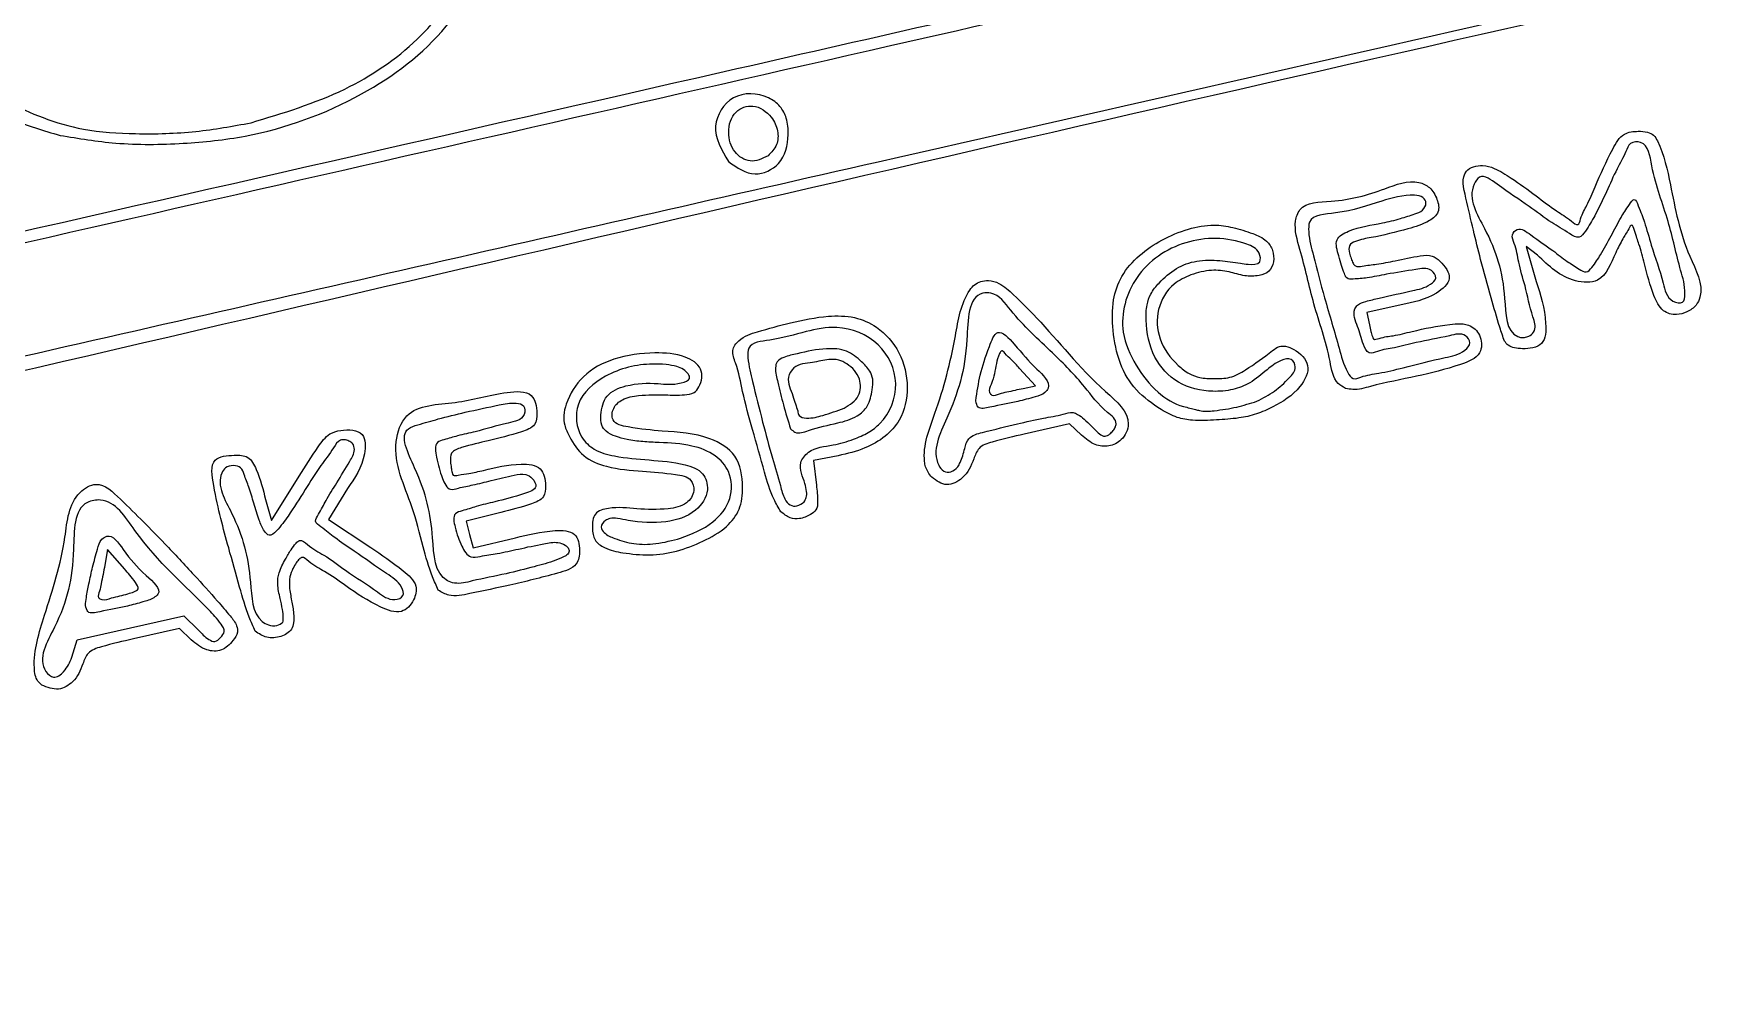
# Model space of a CAD drawing. Extents: x 2 to 748, y 2 to 398.
# Drawn here: x 331.95 to 354.41, y 200.01 to 212.87 of the extents above; entities that cross this region are included whole.
import ezdxf

# ---------------------------------------------------------------- set-up
doc = ezdxf.new("R2010")
doc.units = 0
doc.layers.add('Capa_1', color=7, linetype='CONTINUOUS')

msp = doc.modelspace()

# ---------------------------------------------------------------- linework, layer by layer
at = {"layer": 'Capa_1', "color": 7}
for p, q in [((334.868266, 211.670825), (334.868266, 211.670836)), ((332.307156, 211.502257), (332.307156, 211.502257)), ((341.807179, 211.2274), (341.807179, 211.2274)), ((341.273807, 211.15155), (341.273807, 211.15155)), ((352.131743, 209.8958), (351.981601, 210.012005)), ((351.981601, 210.012005), (352.11608, 209.540775)), ((351.964837, 209.483871), (351.964837, 209.483885)), ((350.304523, 209.229767), (349.844078, 209.126699)), ((349.844078, 209.126699), (349.877436, 208.959384)), ((351.689868, 208.740867), (351.689783, 208.740867)), ((345.394167, 208.140736), (345.181174, 208.376493)), ((350.328174, 208.384627), (350.328174, 208.38463)), ((345.229208, 208.107739), (345.394167, 208.140736)), ((345.229208, 208.107739), (345.229208, 208.107739)), ((349.557227, 208.108331), (349.557227, 208.108337)), ((342.827158, 207.842893), (342.827158, 207.842881)), ((344.594886, 207.940615), (344.594886, 207.940604)), ((347.082082, 207.824018), (347.082082, 207.824004)), ((348.366193, 207.936382), (348.366249, 207.936382)), ((345.852298, 207.632194), (345.242134, 207.493445)), ((346.012036, 207.479153), (345.852298, 207.632194)), ((342.10879, 207.567647), (342.10879, 207.567647)), ((342.748164, 207.204227), (342.417541, 207.138985)), ((342.417541, 207.138985), (342.454823, 206.80946)), ((335.141937, 206.337344), (335.514724, 206.931764)), ((344.002247, 206.916193), (344.002247, 206.916193)), ((344.351328, 207.054584), (344.351328, 207.054595)), ((336.164738, 206.764807), (335.910005, 206.351662)), ((335.063592, 206.617374), (335.141937, 206.337344)), ((341.978629, 206.454399), (341.978629, 206.454399)), ((342.289892, 206.588796), (342.290033, 206.588796)), ((335.910005, 206.351662), (336.477751, 205.973662)), ((338.221546, 206.445754), (337.754242, 206.325785)), ((337.754242, 206.325785), (337.800922, 206.148035)), ((337.800922, 206.148035), (337.847601, 205.970289)), ((337.847601, 205.970289), (338.417352, 206.104635)), ((340.633671, 206.097746), (340.633671, 206.097752)), ((332.944131, 205.947866), (332.90589, 205.736694)), ((333.173268, 205.683111), (332.944131, 205.947866)), ((339.094628, 205.862712), (339.094628, 205.862712)), ((339.857362, 205.902987), (339.857362, 205.902987)), ((333.296119, 205.379321), (333.296119, 205.379321)), ((337.381003, 205.401354), (337.381003, 205.401354)), ((332.646048, 205.196853), (332.646048, 205.196842)), ((332.537393, 204.734966), (333.251415, 204.896617)), ((333.251415, 204.896617), (333.965437, 205.058265)), ((333.906735, 204.887253), (333.291039, 204.747169)), ((334.065852, 204.734799), (333.906735, 204.887253)), ((333.965437, 205.058265), (334.164065, 204.865747)), ((335.296566, 204.969142), (335.296566, 204.969137)), ((332.463479, 204.501466), (332.537393, 204.734966)), ((334.924456, 204.8511), (334.924993, 204.851097)), ((332.463479, 204.501466), (332.463479, 204.501466)), ((332.060889, 204.12963), (332.060889, 204.129638))]:
    msp.add_line(p, q, dxfattribs=at)
for points, knots in [([(332.307156, 211.502257), (332.084257, 211.565256), (331.701677, 211.673388), (331.226548, 211.982186), (331.032062, 212.386611), (330.980913, 212.762894), (331.072646, 213.106959), (331.273728, 213.344191), (331.451311, 213.525543), (331.635277, 213.616286), (331.819293, 213.616647), (332.013309, 213.601368), (332.203238, 213.565517), (332.497564, 213.470281), (332.921067, 213.343837), (333.505104, 213.278363), (334.267045, 213.274214), (335.097197, 213.396564), (335.89856, 213.827897), (336.163782, 214.384503), (336.218404, 214.743123), (336.201035, 214.920377), (336.100765, 215.192986), (335.71415, 215.586184), (334.737439, 215.740802), (333.652612, 215.830942), (332.603799, 215.899387), (331.868464, 216.027405), (331.249782, 216.271726), (330.67852, 216.630788), (330.23817, 217.234453), (329.93173, 218.192682), (329.996634, 219.564197), (331.110354, 220.916023), (332.297876, 221.449235), (333.149137, 221.66307), (333.591242, 221.699562), (334.108223, 221.700308), (334.617361, 221.703441), (335.051029, 221.666707), (335.530858, 221.525934), (336.076725, 221.280699), (336.433355, 220.628844), (336.229524, 220.083856), (335.873489, 219.743257), (335.34938, 219.733954), (334.717066, 219.900743), (333.893336, 219.980504), (333.068174, 219.852653), (332.373741, 219.605574), (331.961484, 219.153832), (331.815898, 218.662624), (331.905123, 218.16783), (332.309007, 217.78093), (333.0372, 217.624605), (334.074584, 217.545057), (335.196858, 217.479233), (336.189121, 217.338601), (336.819745, 217.086026), (337.264498, 216.832679), (337.57374, 216.546297), (337.842471, 216.11696), (338.064143, 215.541436), (338.160599, 214.829627), (338.089843, 213.916967), (337.528088, 212.852427), (336.327499, 211.956312), (335.067966, 211.498602), (333.936879, 211.380731), (333.101268, 211.370227), (332.554874, 211.461071), (332.307156, 211.502257)], [0, 0, 0, 0, 0.694677, 1.192332, 1.64076, 1.992774, 2.315622, 2.673668, 2.912314, 3.073797, 3.2729, 3.453228, 3.659843, 3.850022, 4.381191, 4.982302, 5.605037, 6.665014, 7.479843, 8.216008, 8.408857, 8.564791, 8.744323, 9.273056, 10.115778, 11.610467, 12.580567, 13.261506, 13.838826, 14.568845, 15.252825, 16.030055, 17.562948, 19.134973, 21.013153, 21.374089, 21.764826, 22.339364, 22.925159, 23.293455, 23.637675, 24.426417, 25.025381, 25.663778, 26.016897, 26.439218, 27.14275, 28.005482, 28.886038, 29.642651, 30.159911, 30.657269, 31.132908, 31.58929, 32.242316, 33.312521, 34.728397, 35.612506, 36.3021, 36.752534, 37.142028, 37.551937, 38.261544, 38.975526, 39.690567, 40.979771, 42.433918, 44.095356, 44.932361, 45.839238, 46.591393, 46.591393, 46.591393, 46.591393]), ([(334.868266, 211.670836), (335.296292, 211.79993), (336.102717, 212.043149), (337.115898, 212.720852), (337.638403, 213.417169), (337.875638, 213.922827), (337.942759, 214.255186), (337.967271, 214.862032), (337.916208, 215.72181), (337.31759, 216.655507), (336.533832, 217.062623), (335.797005, 217.247675), (335.060164, 217.332283), (333.985516, 217.39918), (332.901826, 217.452965), (331.836041, 217.809682), (331.67782, 218.519239), (331.739951, 219.007648), (331.909346, 219.363661), (332.324049, 219.754654), (333.087211, 220.041874), (334.125174, 220.146128), (334.947841, 220.013345), (335.48303, 219.847545), (335.772191, 219.912019), (335.946759, 220.085287), (336.094745, 220.237398), (336.161866, 220.406979), (336.16972, 220.652856), (336.09329, 221.010586), (335.659952, 221.311813), (335.124917, 221.494316), (334.46651, 221.580144), (333.803151, 221.578792), (332.953917, 221.485343), (332.022302, 221.14981), (331.099975, 220.572206), (330.382567, 219.799861), (330.091841, 218.805053), (330.168523, 217.788064), (330.606849, 216.917499), (331.36946, 216.322918), (332.485708, 216.04202), (333.74484, 215.966884), (334.921028, 215.883294), (335.757212, 215.712249), (336.276273, 215.314553), (336.417858, 214.724718), (336.259845, 214.121661), (335.752787, 213.50186), (334.786496, 213.157407), (333.579588, 213.067426), (332.59699, 213.247224), (331.979561, 213.489694), (331.629728, 213.457903), (331.431544, 213.268328), (331.253851, 213.119571), (331.181296, 212.923201), (331.190351, 212.715828), (331.191915, 212.508017), (331.227681, 212.334347), (331.338695, 212.128813), (331.640753, 211.926901), (332.082416, 211.723226), (332.661077, 211.554433), (333.354474, 211.513208), (334.110198, 211.533216), (334.622083, 211.626136), (334.868266, 211.670825)], [0, 0, 0, 0, 1.336356, 2.517768, 3.58593, 3.903562, 4.185232, 4.595271, 5.728409, 6.704488, 7.772155, 8.287465, 8.982922, 9.994465, 11.498842, 12.335982, 13.04468, 13.446051, 13.817213, 14.198403, 15.128006, 16.196266, 17.300789, 17.614474, 17.853253, 18.144792, 18.336194, 18.485853, 18.677971, 19.071964, 19.517272, 20.17246, 20.772342, 21.495948, 22.160182, 23.326657, 24.427785, 25.408388, 26.413014, 27.440599, 28.406361, 29.245698, 30.256719, 31.80242, 33.031714, 33.800025, 34.330838, 34.890787, 35.505664, 36.146455, 37.212919, 38.461811, 39.763976, 40.169308, 40.43777, 40.75978, 40.966177, 41.123475, 41.365856, 41.583484, 41.747456, 41.89223, 42.272628, 42.798869, 43.361142, 44.064889, 44.873886, 45.623453, 45.623453, 45.623453, 45.623453]), ([(293.873146, 200.157338), (293.767461, 200.312248), (293.55946, 200.617132), (293.643948, 201.189579), (293.948139, 201.557448), (294.360967, 201.676079), (294.785465, 201.795951), (303.308846, 203.782773), (318.684993, 207.212687), (337.545154, 211.52109), (349.245448, 214.178349), (354.958865, 215.478375), (357.797897, 216.123817), (360.424062, 216.720629), (363.041635, 217.314663), (365.856459, 217.956833), (368.728355, 218.600832), (371.219883, 219.19356), (372.991074, 219.509384), (373.945929, 219.802261), (374.331128, 219.782269), (374.482974, 219.729152), (374.677724, 219.585172), (374.891131, 219.325071), (374.97137, 218.896361), (374.876042, 218.560719), (374.756135, 218.329155), (374.632311, 218.20516), (373.795987, 217.798556), (370.854631, 217.457111), (365.396163, 215.926145), (345.245659, 211.618895), (322.007702, 205.867294), (300.938522, 201.556934), (295.009708, 200.000544), (294.226339, 200.007421), (293.996386, 200.039789), (293.912551, 200.119753), (293.873146, 200.157338)], [0, 0, 0, 0, 0.544419, 1.071488, 1.61271, 1.867013, 2.34413, 2.94179, 28.090974, 49.646959, 60.966545, 64.087296, 67.225232, 69.701009, 72.166604, 75.277884, 78.361256, 81.000592, 82.947812, 83.781658, 83.950072, 84.09524, 84.256604, 84.672282, 85.070901, 85.512961, 85.693322, 85.84904, 86.028327, 88.46217, 94.590136, 103.085642, 150.220979, 166.172439, 168.029531, 168.360492, 168.540453, 168.70006, 168.70006, 168.70006, 168.70006]), ([(298.571243, 200.984317), (299.33524, 201.158036), (300.808607, 201.493054), (302.783099, 201.942228), (304.337651, 202.296344), (305.480635, 202.556582), (306.309414, 202.744952), (307.97646, 203.120542), (312.250309, 204.094591), (320.339166, 205.930957), (331.258043, 208.414609), (342.207991, 210.904148), (350.382097, 212.762353), (355.050531, 213.823421), (357.836787, 214.455283), (360.770998, 215.122405), (364.572612, 215.987131), (368.376802, 216.850856), (371.318549, 217.522585), (373.041226, 217.908608), (373.833017, 218.092901), (374.176079, 218.191407), (374.552222, 218.301545), (374.819844, 218.730091), (374.753545, 219.322219), (374.136075, 219.814568), (372.720061, 219.157056), (370.197092, 218.884487), (366.617604, 217.936304), (362.919888, 217.126942), (360.006618, 216.47544), (358.337124, 216.069567), (357.426059, 215.896665), (357.186457, 215.777383), (356.847823, 215.759287), (356.908883, 215.688152), (356.958711, 215.668519), (357.060126, 215.642274), (357.194341, 215.547702), (357.299851, 215.370598), (357.360001, 215.163774), (357.301816, 214.960652), (357.217074, 214.794819), (357.077426, 214.65194), (356.877791, 214.634374), (356.674237, 214.665594), (356.51223, 214.76315), (356.395846, 214.875794), (356.340872, 215.017476), (356.33838, 215.171169), (356.346203, 215.324527), (356.381258, 215.459528), (356.431054, 215.527692), (356.454625, 215.559957)], [0, 0, 0, 0, 2.350496, 4.532928, 6.074815, 7.133619, 8.049637, 8.624561, 12.260116, 21.199949, 33.508633, 45.853469, 54.888116, 58.656599, 60.215968, 63.45912, 67.683934, 71.911853, 75.16314, 76.733899, 77.211716, 77.598032, 77.810209, 78.37027, 78.926143, 79.472597, 80.449961, 83.117337, 87.342795, 91.388687, 94.561619, 96.174693, 96.729131, 97.126912, 97.282645, 97.313292, 97.370603, 97.445693, 97.625351, 97.84417, 98.056511, 98.248829, 98.458714, 98.617441, 98.820816, 99.026467, 99.231255, 99.376788, 99.504221, 99.674993, 99.833548, 99.965933, 100.084922, 100.084922, 100.084922, 100.084922]), ([(356.397475, 215.646851), (356.266862, 215.616635), (355.848938, 215.519953), (355.048509, 215.337968), (353.210769, 214.920102), (349.312515, 214.034438), (342.777097, 212.548339), (334.434597, 210.651532), (326.208507, 208.781008), (319.996928, 207.368914), (315.56851, 206.362214), (312.225002, 205.604179), (309.214408, 204.920415), (306.57738, 204.319022), (303.635846, 203.649399), (299.943594, 202.806589), (296.729764, 202.088691), (294.802197, 201.637725), (294.210453, 201.487863), (293.88544, 201.282207), (293.782949, 200.96107), (293.793182, 200.627458), (293.908058, 200.338118), (294.091801, 200.185151), (294.25408, 200.092912), (294.578655, 200.038528), (295.325864, 200.313715), (296.712015, 200.536035), (297.889248, 200.81988), (298.571243, 200.984317)], [0, 0, 0, 0, 0.402188, 1.286883, 2.462565, 6.056137, 13.279671, 22.569323, 31.722392, 38.587905, 41.679517, 45.346598, 48.872986, 50.941325, 53.460776, 57.923474, 62.302163, 63.342284, 63.859355, 64.135972, 64.446377, 64.812483, 65.132806, 65.339404, 65.518315, 65.687348, 66.307065, 67.831699, 69.931273, 69.931273, 69.931273, 69.931273]), ([(341.273807, 211.15155), (341.182052, 211.306295), (341.009434, 211.597413), (341.306387, 212.093255), (341.740826, 212.06796), (341.973945, 211.902964), (342.068338, 211.720305), (342.09008, 211.450918), (342.012051, 211.105803), (341.603697, 210.91749), (341.389065, 211.069774), (341.273807, 211.15155)], [0, 0, 0, 0, 0.505311, 0.950632, 1.420555, 1.614925, 1.791617, 2.015183, 2.422814, 2.764569, 3.160943, 3.160943, 3.160943, 3.160943]), ([(341.807179, 211.2274), (341.851376, 211.273858), (341.939088, 211.366054), (341.948429, 211.572098), (341.849534, 211.777136), (341.627384, 211.939424), (341.330618, 211.832947), (341.251124, 211.543879), (341.325666, 211.274423), (341.571015, 211.114523), (341.726905, 211.189033), (341.807179, 211.2274)], [0, 0, 0, 0, 0.186968, 0.371047, 0.573373, 0.861085, 1.100965, 1.390945, 1.666864, 1.902814, 2.153301, 2.153301, 2.153301, 2.153301]), ([(351.689783, 208.740867), (351.66821, 208.803113), (351.601775, 208.994801), (351.501215, 209.360565), (351.334703, 209.947922), (351.220213, 210.454141), (351.084676, 211.030246), (351.378318, 211.120899), (351.585208, 211.052808), (351.823593, 210.904045), (352.092851, 210.70892), (352.367844, 210.494043), (352.53581, 210.398948), (352.681995, 210.270887), (352.720833, 210.43735), (352.806817, 210.576565), (352.942954, 210.908191), (353.086348, 211.217087), (353.260528, 211.539877), (353.465424, 211.559044), (353.598106, 211.554473), (353.697457, 211.511158), (353.825472, 211.269203), (353.945886, 210.712127), (354.070183, 210.022845), (354.383274, 209.472352), (354.261776, 209.208452), (354.141904, 209.130654), (353.98791, 209.081075), (353.78645, 209.139236), (353.660242, 209.422298), (353.582128, 209.715614), (353.501585, 210.030212), (353.45017, 210.16571), (353.404504, 210.330693), (353.332941, 210.208619), (353.271033, 210.105242), (353.14212, 209.864308), (353.023775, 209.512215), (352.506614, 209.537347), (352.282728, 209.751427), (352.131743, 209.8958)], [0, 0, 0, 0, 0.197478, 0.608139, 1.143321, 1.990468, 2.349153, 2.580258, 2.739612, 3.003074, 3.413256, 3.755433, 3.999561, 4.093486, 4.180059, 4.380844, 4.652424, 5.209098, 5.465524, 5.654433, 5.779684, 5.868885, 5.961382, 6.575095, 7.569585, 8.135196, 8.251596, 8.402603, 8.548957, 8.729365, 8.970271, 9.414797, 9.686066, 9.88211, 9.961646, 10.027683, 10.181769, 10.391755, 10.831933, 11.12871, 11.743362, 11.743362, 11.743362, 11.743362]), ([(351.964837, 209.483885), (351.934015, 209.590462), (351.879513, 209.778926), (351.845834, 210.005496), (351.77176, 210.161656), (351.885173, 210.288979), (352.103086, 210.115104), (352.303279, 209.988946), (352.518546, 209.813886), (352.660962, 209.731659), (352.78779, 209.643373), (352.892545, 209.76532), (352.994691, 209.920388), (353.117707, 210.150246), (353.242852, 210.389536), (353.332756, 210.526237), (353.435986, 210.681015), (353.510688, 210.493148), (353.5769, 210.324178), (353.676244, 209.952486), (353.802709, 209.619535), (353.870196, 209.28272), (354.098494, 209.232142), (354.124432, 209.462707), (354.015999, 209.790992), (353.892507, 210.406172), (353.681108, 210.896663), (353.61814, 211.429952), (353.36364, 211.414495), (353.302971, 211.234646), (353.184054, 211.033156), (353.056765, 210.739952), (352.918729, 210.452246), (352.80729, 210.258354), (352.690351, 210.101397), (352.510288, 210.220189), (352.300339, 210.337189), (351.97275, 210.590593), (351.694899, 210.761571), (351.378802, 211.008972), (351.168232, 210.687286), (351.527781, 210.114413), (351.708912, 209.535553), (351.705573, 208.85115), (351.918309, 208.785644), (351.974823, 208.793636), (352.042672, 208.814074), (352.123216, 208.908676), (352.039961, 209.155504), (351.995779, 209.348625), (351.964837, 209.483871)], [0, 0, 0, 0, 0.330201, 0.583906, 0.70638, 0.799028, 0.996015, 1.361266, 1.601906, 1.79222, 1.893091, 1.992005, 2.198433, 2.488467, 2.767172, 2.974376, 3.06791, 3.167591, 3.401759, 3.72282, 4.257054, 4.532189, 4.66177, 4.774072, 5.098075, 5.775842, 6.553387, 6.90033, 7.036589, 7.162307, 7.421477, 7.758425, 8.116848, 8.359526, 8.476708, 8.612496, 8.892719, 9.266132, 9.78648, 10.042634, 10.161878, 10.773202, 11.751607, 12.291231, 12.338592, 12.397313, 12.459759, 12.549065, 12.733151, 13.163333, 13.163333, 13.163333, 13.163333]), ([(349.557227, 208.108337), (349.521957, 208.128143), (349.39194, 208.201152), (349.328855, 208.653783), (349.118502, 209.21602), (348.988479, 209.853173), (348.850552, 210.274752), (348.962516, 210.612414), (349.50505, 210.603716), (349.981767, 210.73687), (350.442973, 210.928079), (350.702097, 210.806154), (350.790062, 210.655713), (350.828078, 210.464744), (350.640562, 210.317891), (350.333735, 210.231222), (349.990991, 210.14185), (349.730783, 210.103736), (349.588728, 210.032409), (349.608539, 209.92781), (349.628107, 209.851111), (349.652941, 209.792843), (349.694644, 209.731603), (349.820265, 209.759718), (349.988495, 209.771328), (350.253855, 209.826855), (350.49234, 209.878583), (350.714454, 209.904469), (350.859788, 209.79028), (351.022758, 209.574488), (350.701847, 209.308272), (350.461925, 209.260867), (350.304523, 209.229767)], [0, 0, 0, 0, 0.117923, 0.434699, 1.234738, 1.989474, 2.376567, 2.533689, 2.97021, 3.709261, 4.174647, 4.331696, 4.519325, 4.688875, 4.850938, 5.159527, 5.667281, 5.884752, 5.982922, 6.081363, 6.159635, 6.227619, 6.273226, 6.364966, 6.558254, 6.812754, 7.156779, 7.316847, 7.439686, 7.704153, 7.964742, 8.461789, 8.461789, 8.461789, 8.461789]), ([(350.328174, 208.38463), (350.515668, 208.433274), (350.794978, 208.50574), (351.115044, 208.565144), (351.253457, 208.71329), (351.146627, 208.867249), (350.858817, 208.786005), (350.558963, 208.742134), (350.230663, 208.651039), (350.029698, 208.626999), (349.855171, 208.554718), (349.772408, 208.74684), (349.731679, 208.922748), (349.640605, 209.124), (349.726717, 209.246113), (349.851287, 209.281945), (350.095669, 209.340744), (350.394329, 209.406642), (350.653513, 209.460283), (350.798621, 209.585235), (350.689785, 209.738732), (350.427893, 209.690227), (350.15361, 209.6509), (349.867115, 209.590898), (349.699296, 209.575001), (349.566779, 209.571149), (349.535343, 209.666098), (349.497243, 209.760873), (349.46322, 209.907551), (349.390481, 210.113072), (349.693117, 210.275843), (349.978763, 210.30471), (350.280205, 210.380242), (350.457768, 210.438966), (350.59117, 210.485364), (350.654312, 210.585158), (350.594996, 210.688281), (350.365248, 210.716061), (349.969639, 210.604949), (349.564251, 210.453135), (349.059898, 210.438448), (349.058406, 210.134115), (349.147945, 209.80955), (349.278931, 209.284453), (349.44637, 208.754928), (349.532424, 208.400767), (349.650147, 208.215173), (349.813556, 208.285626), (350.028698, 208.310794), (350.218703, 208.357638), (350.328174, 208.384627)], [0, 0, 0, 0, 0.579753, 0.863655, 0.982677, 1.093166, 1.309937, 1.764164, 2.066751, 2.299166, 2.411204, 2.54583, 2.800765, 3.0385, 3.102694, 3.223348, 3.410181, 3.868942, 4.122489, 4.232531, 4.349355, 4.556253, 4.957524, 5.222775, 5.40947, 5.496906, 5.56464, 5.677739, 5.81279, 6.02877, 6.221651, 6.691576, 6.939948, 7.14206, 7.256012, 7.359174, 7.444846, 7.561516, 8.00967, 8.648686, 9.018091, 9.148412, 9.475734, 10.057756, 10.764052, 11.107127, 11.21842, 11.322616, 11.568214, 11.90205, 11.90205, 11.90205, 11.90205]), ([(347.082082, 207.824004), (346.964172, 207.904382), (346.730829, 208.063449), (346.50697, 208.448441), (346.427615, 208.870372), (346.41836, 209.273558), (346.540027, 209.632512), (346.782484, 209.901266), (347.091928, 210.112727), (347.432397, 210.250529), (347.76093, 210.315962), (348.0546, 210.269369), (348.288869, 210.196161), (348.492326, 210.11156), (348.588151, 209.960074), (348.601033, 209.809791), (348.539721, 209.665063), (348.379023, 209.611563), (348.194031, 209.609581), (347.989025, 209.680438), (347.741631, 209.704717), (347.487872, 209.642049), (347.202182, 209.501436), (347.00807, 209.177762), (347.033315, 208.747172), (347.243581, 208.465978), (347.444246, 208.304665), (347.611205, 208.241966), (347.797114, 208.240692), (348.013374, 208.238857), (348.280441, 208.390671), (348.484178, 208.543967), (348.658091, 208.676046), (348.766339, 208.678721), (348.913567, 208.613546), (349.117323, 208.421052), (348.926772, 208.058792), (348.648071, 207.887102), (348.361818, 207.757443), (348.105255, 207.701514), (347.817827, 207.685582), (347.540227, 207.668874), (347.283034, 207.709819), (347.15177, 207.784415), (347.082082, 207.824018)], [0, 0, 0, 0, 0.42373, 0.838556, 1.292971, 1.702802, 2.035656, 2.401982, 2.767075, 3.152816, 3.498668, 3.75574, 4.032802, 4.242499, 4.394204, 4.543614, 4.683871, 4.825918, 5.018623, 5.235411, 5.470183, 5.753782, 6.009083, 6.408827, 6.801251, 7.234159, 7.417789, 7.569722, 7.757592, 7.973677, 8.205579, 8.652459, 8.758745, 8.84171, 8.961163, 9.244863, 9.543201, 10.000095, 10.23985, 10.4796, 10.783039, 11.102587, 11.313368, 11.551919, 11.551919, 11.551919, 11.551919]), ([(348.366249, 207.936382), (348.447957, 207.978738), (348.608589, 208.062007), (348.774095, 208.218212), (348.910641, 208.369656), (348.833654, 208.530453), (348.649961, 208.475717), (348.48788, 208.346937), (348.291791, 208.17835), (348.038358, 208.079619), (347.706488, 208.053793), (347.294225, 208.146032), (346.947279, 208.5245), (346.874568, 208.922618), (346.881305, 209.212966), (346.939687, 209.387958), (347.07696, 209.554527), (347.273386, 209.728361), (347.563278, 209.834326), (347.81478, 209.831765), (348.007516, 209.803099), (348.137576, 209.78856), (348.259905, 209.768452), (348.432172, 209.768455), (348.399139, 209.971116), (348.03405, 210.13837), (347.39507, 210.145828), (346.689761, 209.670931), (346.489794, 208.942557), (346.73096, 208.412369), (347.001489, 208.056595), (347.281873, 207.882899), (347.464678, 207.846173), (347.535955, 207.828957), (347.64071, 207.793699), (347.831274, 207.811466), (348.089158, 207.848695), (348.276657, 207.908042), (348.366193, 207.936382)], [0, 0, 0, 0, 0.272596, 0.535902, 0.705131, 0.817819, 0.955279, 1.180861, 1.471528, 1.713289, 1.984067, 2.463595, 2.923743, 3.433374, 3.637074, 3.791664, 3.975745, 4.277565, 4.569235, 4.878457, 5.01968, 5.157595, 5.262348, 5.419852, 5.533894, 5.739286, 6.557664, 7.359882, 8.115948, 8.589808, 9.058578, 9.449259, 9.538031, 9.617091, 9.669376, 9.867999, 10.175238, 10.456051, 10.456051, 10.456051, 10.456051]), ([(344.002247, 206.916193), (343.98554, 206.93797), (343.952064, 206.981605), (343.9187, 207.052974), (343.873159, 207.322666), (344.115135, 207.910989), (344.307035, 208.656322), (344.396964, 209.28184), (344.573895, 209.503157), (344.663309, 209.547046), (344.778489, 209.564149), (344.942221, 209.51242), (345.147824, 209.321871), (345.633601, 208.838404), (346.06096, 208.274855), (346.720596, 207.741065), (346.573236, 207.411149), (346.385029, 207.317404), (346.176731, 207.343115), (346.070303, 207.431025), (346.012036, 207.479153)], [0, 0, 0, 0, 0.08224, 0.164788, 0.233172, 0.896385, 1.969407, 2.614845, 2.710319, 2.803408, 2.906261, 3.053131, 3.299185, 3.737499, 5.093149, 5.626853, 5.85464, 6.041019, 6.2253, 6.448244, 6.448244, 6.448244, 6.448244]), ([(344.351328, 207.054595), (344.363294, 207.074358), (344.391771, 207.121387), (344.422095, 207.206197), (344.448943, 207.313382), (344.49148, 207.469443), (344.78871, 207.545242), (345.108822, 207.621498), (345.475383, 207.709474), (345.721106, 207.7437), (345.879573, 207.799752), (345.975809, 207.754624), (346.055238, 207.692051), (346.150628, 207.60058), (346.227787, 207.51159), (346.325882, 207.452273), (346.394949, 207.493933), (346.437434, 207.540186), (346.467619, 207.585357), (346.495297, 207.684733), (346.262821, 207.848678), (346.036947, 208.171787), (345.580718, 208.638229), (345.156183, 209.008936), (344.887895, 209.394884), (344.484303, 209.387723), (344.501646, 208.501225), (344.307175, 207.895772), (343.981184, 207.235692), (344.152688, 206.987488), (344.27072, 206.97894), (344.323053, 207.02805), (344.351328, 207.054584)], [0, 0, 0, 0, 0.069239, 0.164769, 0.267201, 0.407177, 0.612422, 1.093157, 1.449122, 1.72269, 1.854809, 1.921268, 2.029773, 2.16001, 2.313333, 2.394832, 2.467655, 2.52926, 2.58627, 2.629741, 2.823165, 3.282204, 3.907802, 4.711403, 5.061283, 5.1699, 5.823691, 6.915946, 7.554939, 7.657975, 7.753549, 7.865872, 7.865872, 7.865872, 7.865872]), ([(352.11608, 209.540775), (352.17217, 209.365643), (352.255199, 209.106401), (352.240816, 208.6664), (351.977363, 208.634026), (351.828939, 208.646873), (351.739245, 208.677562), (351.70537, 208.720992), (351.689868, 208.740867)], [0, 0, 0, 0, 0.573963, 0.849614, 1.114973, 1.22328, 1.311386, 1.385728, 1.385728, 1.385728, 1.385728]), ([(341.978629, 206.454399), (341.94628, 206.508607), (341.84793, 206.673416), (341.742241, 207.051991), (341.605505, 207.532696), (341.466906, 208.024423), (341.40601, 208.374781), (341.30369, 208.614204), (341.43699, 208.796653), (341.724896, 208.888102), (342.125392, 208.995745), (342.558808, 209.085823), (342.961221, 209.08169), (343.315095, 208.928206), (343.598688, 208.596151), (343.709182, 208.133418), (343.620634, 207.715202), (343.379578, 207.449021), (343.093479, 207.286388), (342.869892, 207.233189), (342.748164, 207.204227)], [0, 0, 0, 0, 0.188874, 0.574227, 1.167737, 1.697451, 2.091038, 2.263431, 2.416922, 2.69527, 3.153614, 3.668601, 4.018514, 4.341756, 4.795594, 5.273139, 5.726538, 6.012431, 6.325287, 6.699163, 6.699163, 6.699163, 6.699163]), ([(342.290033, 206.588796), (342.301612, 206.606513), (342.328237, 206.647251), (342.324429, 206.735429), (342.292995, 206.886392), (342.193617, 207.081434), (342.382973, 207.316694), (342.665171, 207.334493), (342.933971, 207.414315), (343.149937, 207.507307), (343.416633, 207.706061), (343.604373, 208.175855), (343.330585, 208.759284), (342.792014, 208.971178), (342.277375, 208.869458), (341.932639, 208.755753), (341.529702, 208.725108), (341.536597, 208.444624), (341.614696, 208.128826), (341.728167, 207.674101), (341.851785, 207.209904), (341.960026, 206.868476), (342.010314, 206.647165), (342.091042, 206.536103), (342.206024, 206.519644), (342.260238, 206.564345), (342.289892, 206.588796)], [0, 0, 0, 0, 0.062235, 0.143103, 0.252169, 0.536605, 0.710281, 1.055419, 1.340177, 1.557267, 1.755669, 2.329741, 2.901403, 3.503262, 3.918999, 4.420097, 4.720552, 4.849592, 5.174531, 5.73573, 6.235637, 6.620925, 6.808382, 6.916367, 7.008153, 7.118978, 7.118978, 7.118978, 7.118978]), ([(349.877436, 208.959384), (349.883538, 208.929927), (349.894415, 208.877419), (349.912255, 208.818668), (349.931119, 208.750973), (350.057578, 208.800609), (350.21177, 208.810319), (350.536697, 208.89693), (350.865417, 208.963676), (351.224174, 208.992066), (351.390518, 208.80321), (351.38456, 208.529582), (350.982977, 208.384262), (350.509107, 208.264037), (350.019814, 208.175545), (349.700976, 208.079612), (349.589655, 208.101852), (349.557227, 208.108331)], [0, 0, 0, 0, 0.089092, 0.15881, 0.194537, 0.273008, 0.462676, 0.723087, 1.237624, 1.520063, 1.714588, 1.924161, 2.225497, 2.835155, 3.469743, 3.708995, 3.807335, 3.807335, 3.807335, 3.807335]), ([(344.594886, 207.940604), (344.611801, 208.059665), (344.647995, 208.314412), (344.74576, 208.581963), (344.879365, 208.955158), (345.187863, 208.6205), (345.333969, 208.427707), (345.623378, 208.176265), (345.509403, 208.025833), (345.358444, 207.985831), (345.10816, 207.914747), (344.884037, 207.881141), (344.620975, 207.817757), (344.601776, 207.908168), (344.594886, 207.940615)], [0, 0, 0, 0, 0.351828, 0.752775, 0.972419, 1.242251, 1.693835, 1.992393, 2.064755, 2.209883, 2.44955, 2.831417, 2.989155, 3.077452, 3.077452, 3.077452, 3.077452]), ([(339.857362, 205.902987), (339.774366, 205.918612), (339.637706, 205.944339), (339.464967, 206.064872), (339.442372, 206.242587), (339.458054, 206.448934), (339.738125, 206.527244), (340.056298, 206.485591), (340.409139, 206.477966), (340.709091, 206.532657), (340.833807, 206.716428), (340.778346, 206.921994), (340.476162, 206.968914), (340.113413, 206.999776), (339.685909, 207.028862), (339.317998, 207.177812), (339.160269, 207.415007), (339.073122, 207.601143), (339.057535, 207.754726), (339.118786, 207.988474), (339.310045, 208.303933), (339.757576, 208.539716), (340.242261, 208.596839), (340.645378, 208.571638), (340.946331, 208.398023), (340.913994, 208.162604), (340.812014, 208.034236), (340.641138, 208.015178), (340.397419, 208.022351), (340.116434, 208.025017), (339.863156, 207.98095), (339.718245, 207.857523), (339.695704, 207.636793), (340.031563, 207.567036), (340.436796, 207.52909), (340.957069, 207.503652), (341.419046, 207.229029), (341.478457, 206.823234), (341.445885, 206.482055), (341.239441, 206.219253), (340.933623, 206.05071), (340.586348, 205.915596), (340.21775, 205.857441), (339.977416, 205.887815), (339.857362, 205.902987)], [0, 0, 0, 0, 0.254021, 0.418266, 0.581962, 0.774087, 0.96407, 1.344761, 1.764516, 2.023963, 2.214505, 2.357152, 2.580076, 3.022126, 3.508541, 3.847486, 4.166313, 4.333344, 4.461633, 4.619375, 5.051254, 5.523431, 6.08127, 6.49095, 6.751083, 6.990957, 7.090656, 7.222932, 7.474728, 7.837372, 8.06353, 8.226806, 8.381873, 8.607573, 9.066874, 9.713424, 10.123958, 10.551503, 10.851261, 11.135373, 11.508458, 11.888706, 12.250996, 12.612609, 12.612609, 12.612609, 12.612609]), ([(342.10879, 207.567647), (342.07522, 207.673393), (342.009885, 207.879196), (341.950097, 208.15381), (341.895948, 208.344241), (341.920473, 208.480199), (342.044383, 208.538788), (342.264072, 208.589453), (342.544334, 208.651711), (342.861689, 208.634027), (343.045055, 208.487599), (343.16915, 208.361061), (343.224696, 208.224322), (343.198513, 208.061556), (343.166309, 207.871497), (342.985193, 207.707858), (342.696905, 207.629923), (342.434042, 207.579185), (342.192264, 207.486527), (342.127512, 207.549453), (342.10879, 207.567647)], [0, 0, 0, 0, 0.332672, 0.647447, 0.842178, 0.926872, 1.030636, 1.218706, 1.619778, 1.886922, 2.133937, 2.299822, 2.417364, 2.558992, 2.786795, 2.976353, 3.253011, 3.658789, 3.84245, 3.91715, 3.91715, 3.91715, 3.91715]), ([(342.827158, 207.842881), (342.903458, 207.88974), (343.04688, 207.977822), (343.059309, 208.261021), (342.909284, 208.417946), (342.753794, 208.49973), (342.589857, 208.497936), (342.396615, 208.44663), (342.167107, 208.437074), (342.040415, 208.2218), (342.131045, 208.053336), (342.171352, 207.902828), (342.204483, 207.820114), (342.216206, 207.722985), (342.372325, 207.699336), (342.565134, 207.749613), (342.731524, 207.808847), (342.827158, 207.842893)], [0, 0, 0, 0, 0.253546, 0.476597, 0.740461, 0.860889, 0.995598, 1.215762, 1.476447, 1.620147, 1.880029, 1.992269, 2.090412, 2.153213, 2.258884, 2.481425, 2.782218, 2.782218, 2.782218, 2.782218]), ([(345.181174, 208.376493), (345.143983, 208.41832), (345.07918, 208.491203), (345.004853, 208.553518), (344.942166, 208.630512), (344.893215, 208.538839), (344.860846, 208.4008), (344.834264, 208.222527), (344.757705, 208.07149), (344.823048, 207.994565), (344.91391, 208.04405), (345.015129, 208.059327), (345.121878, 208.085979), (345.194581, 208.100718), (345.229208, 208.107739)], [0, 0, 0, 0, 0.162439, 0.283045, 0.336266, 0.381238, 0.52321, 0.811373, 0.922993, 0.968597, 1.071868, 1.174044, 1.290902, 1.397173, 1.397173, 1.397173, 1.397173]), ([(340.633671, 206.097752), (340.786108, 206.156995), (341.060474, 206.263625), (341.331891, 206.607065), (341.320667, 206.982141), (341.093745, 207.238117), (340.754005, 207.361532), (340.419283, 207.380123), (340.128338, 207.390006), (339.931025, 207.416671), (339.765836, 207.46139), (339.637299, 207.513504), (339.560077, 207.624042), (339.559031, 207.794794), (339.616395, 208.038289), (339.946584, 208.177008), (340.300363, 208.183322), (340.559425, 208.147197), (340.805539, 208.231662), (340.683054, 208.365116), (340.56986, 208.409418), (340.425029, 208.431926), (340.099574, 208.444276), (339.649131, 208.337521), (339.194411, 207.956157), (339.237945, 207.492539), (339.480389, 207.265434), (339.805302, 207.180039), (340.218754, 207.146973), (340.615821, 207.117699), (340.948957, 207.003282), (341.030645, 206.70908), (340.827017, 206.413008), (340.409759, 206.289331), (340.045404, 206.310806), (339.801301, 206.364394), (339.693075, 206.370897), (339.611105, 206.33422), (339.547028, 206.253751), (339.621603, 206.143823), (339.781826, 206.083004), (340.012426, 206.009732), (340.318112, 206.017016), (340.523108, 206.069461), (340.633671, 206.097746)], [0, 0, 0, 0, 0.484725, 0.872434, 1.231618, 1.507433, 1.848315, 2.286991, 2.509753, 2.722415, 2.881032, 3.025961, 3.125921, 3.264065, 3.527404, 3.815896, 4.248277, 4.55958, 4.687444, 4.830703, 4.93015, 5.076363, 5.258546, 5.911023, 6.432652, 6.876442, 7.105905, 7.391522, 7.862691, 8.346857, 8.61258, 8.834354, 9.153195, 9.577896, 10.085286, 10.232401, 10.333341, 10.399642, 10.502028, 10.585349, 10.74671, 11.013865, 11.306051, 11.648145, 11.648145, 11.648145, 11.648145]), ([(337.381003, 205.401354), (337.354766, 205.461462), (337.272234, 205.650535), (337.161136, 206.028096), (337.01943, 206.633524), (336.720942, 207.20382), (336.95905, 207.893319), (337.663591, 207.888375), (338.136755, 208.051178), (338.657395, 208.084407), (338.716594, 207.807843), (338.693377, 207.591994), (338.402554, 207.490077), (338.078088, 207.414353), (337.776108, 207.340513), (337.542223, 207.266349), (337.543456, 207.134106), (337.553323, 207.048034), (337.565072, 206.990485), (337.580295, 206.927858), (337.683393, 206.955643), (337.805408, 206.965379), (338.095706, 207.033883), (338.388329, 207.10981), (338.783219, 207.077591), (338.828132, 206.833625), (338.812792, 206.62836), (338.54597, 206.524664), (338.354481, 206.478088), (338.221546, 206.445754)], [0, 0, 0, 0, 0.196687, 0.618693, 1.175772, 2.07395, 2.447817, 3.119419, 3.832541, 4.15688, 4.405582, 4.559129, 4.762495, 5.225005, 5.592348, 5.746086, 5.8603, 5.942871, 6.009071, 6.04552, 6.1102, 6.257935, 6.457886, 6.969804, 7.233377, 7.469627, 7.619167, 7.806655, 8.232306, 8.232306, 8.232306, 8.232306]), ([(339.094628, 205.862712), (339.111772, 205.877981), (339.140402, 205.903483), (339.133824, 205.968554), (339.075597, 206.017652), (338.95923, 206.056465), (338.743857, 206.014437), (338.47764, 205.959271), (338.190429, 205.891697), (337.98375, 205.86666), (337.788234, 205.821736), (337.673908, 206.028917), (337.614965, 206.196412), (337.56691, 206.430725), (337.740401, 206.474783), (337.904315, 206.531336), (338.199317, 206.601082), (338.431285, 206.661834), (338.73127, 206.758824), (338.65068, 206.906845), (338.541602, 206.971912), (338.342053, 206.935062), (338.114481, 206.879393), (337.861272, 206.811852), (337.685597, 206.784952), (337.510704, 206.724752), (337.410525, 206.955792), (337.368092, 207.12946), (337.319729, 207.383576), (337.493848, 207.427795), (337.653507, 207.478967), (337.952515, 207.538507), (338.225393, 207.630527), (338.546111, 207.689036), (338.549817, 207.890548), (338.377094, 207.92509), (338.124884, 207.869538), (337.77234, 207.796971), (337.40533, 207.707412), (337.161359, 207.635013), (336.825233, 207.535664), (337.195347, 206.809919), (337.309775, 206.304331), (337.330147, 205.579513), (337.645068, 205.475771), (337.912721, 205.548022), (338.267829, 205.611213), (338.640485, 205.710086), (338.912496, 205.77929), (339.049228, 205.841917), (339.094628, 205.862712)], [0, 0, 0, 0, 0.064546, 0.107799, 0.177041, 0.279039, 0.468507, 0.815885, 1.107409, 1.340245, 1.46497, 1.651415, 1.923788, 2.102894, 2.199831, 2.397492, 2.653981, 3.070259, 3.246387, 3.366682, 3.466766, 3.621316, 3.939874, 4.190969, 4.391682, 4.498846, 4.679966, 4.976557, 5.172674, 5.267879, 5.457271, 5.700852, 6.156778, 6.400494, 6.515302, 6.622195, 6.853552, 7.317308, 7.691328, 7.976366, 8.111752, 8.644322, 9.612672, 10.220723, 10.322018, 10.562516, 11.027127, 11.415747, 11.716703, 11.866304, 11.866304, 11.866304, 11.866304]), ([(335.296566, 204.969137), (335.299007, 204.989125), (335.306142, 205.047559), (335.287562, 205.155313), (335.258636, 205.30644), (335.215551, 205.468999), (335.241234, 205.655272), (335.320786, 205.801888), (335.398345, 205.93639), (335.4565, 206.020103), (335.536525, 206.094668), (335.671546, 205.965095), (335.871376, 205.866967), (336.182158, 205.626744), (336.493915, 205.442351), (336.739824, 205.243597), (336.937254, 205.312152), (336.87553, 205.51011), (336.611507, 205.664578), (336.316913, 205.88847), (336.005403, 206.089427), (335.853031, 206.220061), (335.705881, 206.321747), (335.802652, 206.457999), (335.878979, 206.621909), (336.034719, 206.858899), (336.159802, 207.079215), (336.271631, 207.255577), (336.24251, 207.369033), (336.180866, 207.404871), (336.126228, 207.421792), (336.037627, 207.414355), (335.947743, 207.257645), (335.782659, 207.05457), (335.59157, 206.739799), (335.392505, 206.433163), (335.255496, 206.239862), (335.117152, 206.107608), (335.025578, 206.218852), (334.969569, 206.360394), (334.905825, 206.563554), (334.847254, 206.772386), (334.78508, 206.924439), (334.739923, 207.054048), (334.628864, 207.080369), (334.524319, 207.059979), (334.383578, 206.831517), (334.721685, 206.286437), (334.870691, 205.690515), (334.881747, 205.06111), (335.104359, 204.924612), (335.211538, 204.916984), (335.270772, 204.953319), (335.296566, 204.969142)], [0, 0, 0, 0, 0.060208, 0.176013, 0.32416, 0.524386, 0.674067, 0.874688, 1.021744, 1.134912, 1.193051, 1.311849, 1.576101, 1.929321, 2.447393, 2.700297, 2.821588, 2.93444, 3.206694, 3.737127, 4.054012, 4.289477, 4.394389, 4.494286, 4.704788, 4.981301, 5.319533, 5.488482, 5.574016, 5.633952, 5.693148, 5.745706, 5.885816, 6.17858, 6.562205, 6.984588, 7.241319, 7.350955, 7.436069, 7.596601, 7.836926, 8.063023, 8.244465, 8.343293, 8.444309, 8.554316, 8.640719, 9.195103, 10.154867, 10.705189, 10.799467, 10.915268, 11.004595, 11.004595, 11.004595, 11.004595]), ([(335.514724, 206.931764), (335.597324, 207.061509), (335.720997, 207.255771), (335.895035, 207.501127), (336.111391, 207.563139), (336.413209, 207.549062), (336.403037, 207.113839), (336.260062, 206.904426), (336.164738, 206.764807)], [0, 0, 0, 0, 0.469029, 0.702255, 0.853249, 1.146893, 1.405798, 1.923726, 1.923726, 1.923726, 1.923726]), ([(345.242134, 207.493445), (345.102841, 207.462481), (344.900657, 207.417536), (344.626392, 207.331506), (344.552946, 207.11287), (344.456942, 206.909345), (344.199385, 206.772889), (344.067958, 206.868427), (344.002247, 206.916193)], [0, 0, 0, 0, 0.439087, 0.637333, 0.793272, 1.09172, 1.317579, 1.543423, 1.543423, 1.543423, 1.543423]), ([(334.924993, 204.851097), (334.896928, 204.914361), (334.811841, 205.106163), (334.704495, 205.48104), (334.536014, 206.081464), (334.402166, 206.575404), (334.303209, 207.187203), (334.61859, 207.21544), (334.844706, 207.21153), (334.98283, 206.946578), (335.030835, 206.750899), (335.063592, 206.617374)], [0, 0, 0, 0, 0.207323, 0.628562, 1.173766, 2.034356, 2.376538, 2.638904, 2.822715, 3.019929, 3.443609, 3.443609, 3.443609, 3.443609]), ([(332.060889, 204.129638), (332.041838, 204.14585), (332.000395, 204.181119), (331.968344, 204.264766), (331.939258, 204.565515), (332.136834, 205.191924), (332.377752, 205.936404), (332.423566, 206.645401), (332.839464, 206.892003), (333.252447, 206.488932), (333.647538, 206.100574), (334.080587, 205.629562), (334.376124, 205.310606), (334.564768, 205.084074), (334.676439, 204.952291), (334.696778, 204.821971), (334.611814, 204.704476), (334.484744, 204.573627), (334.246068, 204.58618), (334.130428, 204.681545), (334.065852, 204.734799)], [0, 0, 0, 0, 0.07409, 0.161181, 0.259217, 0.978898, 2.061659, 2.693704, 2.933365, 3.315544, 4.159816, 4.735359, 5.204709, 5.466462, 5.624396, 5.713462, 5.836887, 6.038833, 6.234467, 6.481866, 6.481866, 6.481866, 6.481866]), ([(342.454823, 206.80946), (342.463779, 206.737856), (342.477326, 206.629553), (342.466769, 206.474022), (342.356863, 206.403437), (342.241611, 206.352133), (342.089646, 206.36334), (342.017573, 206.422456), (341.978629, 206.454399)], [0, 0, 0, 0, 0.220892, 0.334103, 0.430709, 0.587622, 0.713446, 0.86136, 0.86136, 0.86136, 0.86136]), ([(334.164065, 204.865747), (334.205009, 204.821176), (334.26459, 204.756315), (334.389266, 204.695144), (334.458093, 204.768605), (334.532494, 204.848377), (334.436103, 204.996721), (334.041335, 205.416847), (333.473894, 205.89459), (333.016048, 206.655652), (332.482976, 206.561367), (332.511516, 205.722815), (332.370936, 205.096167), (331.968172, 204.442195), (332.22341, 204.196494), (332.388514, 204.322143), (332.435698, 204.435013), (332.463479, 204.501466)], [0, 0, 0, 0, 0.186498, 0.271392, 0.36311, 0.456374, 0.566237, 0.816512, 2.271009, 2.888886, 3.068159, 3.722362, 4.799055, 5.40253, 5.529965, 5.68491, 5.906745, 5.906745, 5.906745, 5.906745]), ([(332.646048, 205.196842), (332.650004, 205.232635), (332.660848, 205.330751), (332.696372, 205.501686), (332.741122, 205.720118), (332.798453, 205.917271), (332.840694, 206.074277), (332.996677, 206.178217), (333.214008, 205.851911), (333.365894, 205.675306), (333.695998, 205.393996), (333.53734, 205.279758), (333.40081, 205.239139), (333.151758, 205.169103), (332.936728, 205.13717), (332.674385, 205.074187), (332.653546, 205.164397), (332.646048, 205.196853)], [0, 0, 0, 0, 0.107975, 0.295986, 0.523695, 0.774455, 0.919794, 0.994633, 1.278537, 1.745592, 2.041619, 2.11394, 2.270874, 2.483297, 2.865113, 3.023297, 3.112193, 3.112193, 3.112193, 3.112193]), ([(338.417352, 206.104635), (338.584672, 206.146853), (338.833926, 206.209743), (339.238408, 206.202383), (339.291897, 205.946299), (339.248476, 205.702423), (338.83828, 205.590992), (338.381921, 205.471964), (337.8987, 205.378315), (337.556199, 205.299123), (337.426709, 205.374684), (337.381003, 205.401354)], [0, 0, 0, 0, 0.54058, 0.805289, 1.030791, 1.215043, 1.497029, 2.153315, 2.705056, 2.988761, 3.143527, 3.143527, 3.143527, 3.143527]), ([(336.477751, 205.973662), (336.620188, 205.877194), (336.834188, 205.732258), (337.111375, 205.492875), (337.06366, 205.250241), (336.878612, 205.061219), (336.506478, 205.210345), (336.200864, 205.414515), (335.879702, 205.649457), (335.686078, 205.736595), (335.567795, 205.861129), (335.506843, 205.813357), (335.471876, 205.762457), (335.423569, 205.684395), (335.382078, 205.576833), (335.380911, 205.427284), (335.412973, 205.265452), (335.441996, 205.105826), (335.446742, 204.975825), (335.409479, 204.847516), (335.266215, 204.766959), (335.079094, 204.750157), (334.974411, 204.818491), (334.924456, 204.8511)], [0, 0, 0, 0, 0.532546, 0.800106, 0.986201, 1.210654, 1.492763, 2.041592, 2.384456, 2.637419, 2.746068, 2.782114, 2.849166, 2.935177, 3.0558, 3.189929, 3.376658, 3.550934, 3.675866, 3.765495, 3.935863, 4.126871, 4.301217, 4.301217, 4.301217, 4.301217]), ([(332.90589, 205.736694), (332.898293, 205.695201), (332.883111, 205.612284), (332.856551, 205.494914), (332.842866, 205.397804), (332.798868, 205.303964), (332.896181, 205.258026), (332.990495, 205.301981), (333.107448, 205.322545), (333.207494, 205.350577), (333.269493, 205.370686), (333.296119, 205.379321)], [0, 0, 0, 0, 0.127093, 0.25397, 0.353207, 0.443398, 0.49398, 0.625389, 0.740567, 0.852174, 0.936178, 0.936178, 0.936178, 0.936178]), ([(333.296119, 205.379321), (333.32073, 205.391361), (333.378002, 205.419379), (333.283626, 205.558407), (333.219123, 205.631295), (333.173268, 205.683111)], [0, 0, 0, 0, 0.069782, 0.16239, 0.390112, 0.390112, 0.390112, 0.390112]), ([(333.291039, 204.747169), (333.150402, 204.715872), (332.94672, 204.670546), (332.669959, 204.584309), (332.600891, 204.372719), (332.513345, 204.17537), (332.279954, 204.040314), (332.13531, 204.099288), (332.060889, 204.12963)], [0, 0, 0, 0, 0.443685, 0.642579, 0.798467, 1.07324, 1.289775, 1.519252, 1.519252, 1.519252, 1.519252])]:
    msp.add_open_spline(points, degree=3, knots=knots, dxfattribs=at)

doc.saveas('drawing.dxf')
